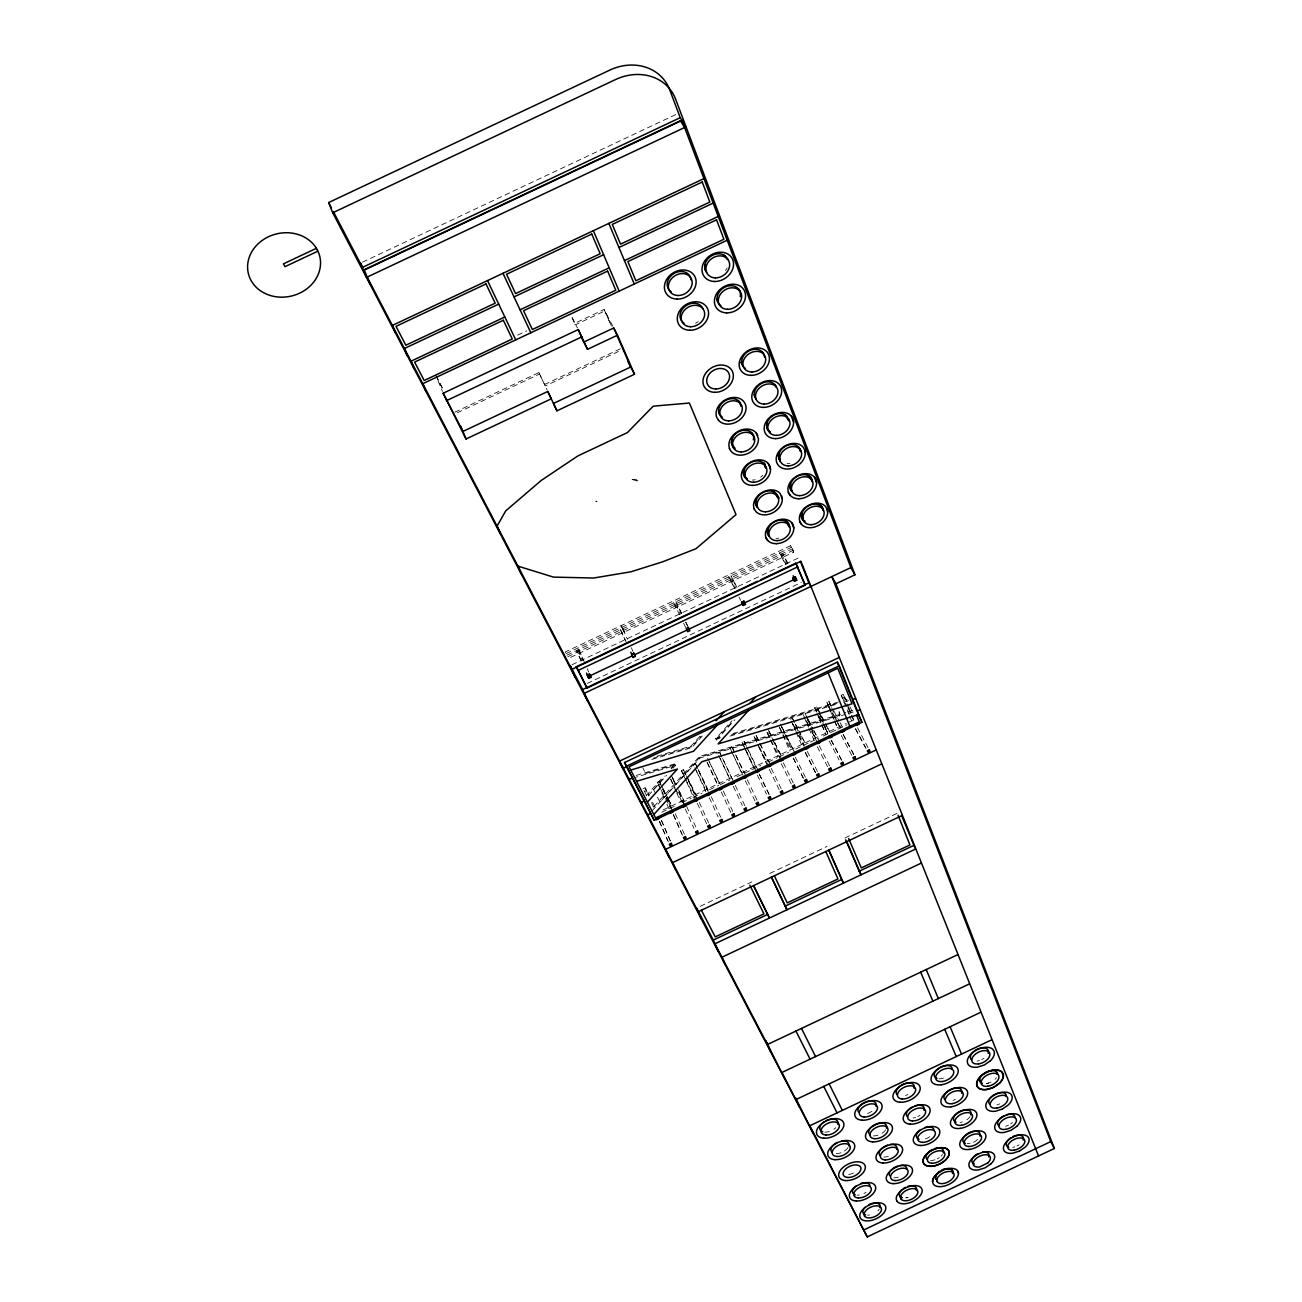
<?xml version="1.0" encoding="UTF-8"?>
<svg xmlns="http://www.w3.org/2000/svg" width="1302" height="1302" viewBox="0 0 1302 1302"><rect width="100%" height="100%" fill="white"/><g stroke="black" fill="none" stroke-linecap="round" stroke-linejoin="round"><path stroke-width="0.75" stroke-dasharray="5 3.75" d="M646.117 795.75L663.223 776.855M671.116 768.131L675.071 763.769L671.49 768.831M656.859 756.267L691.134 746.03L700.59 735.581M653.588 789.728L664.98 776.025M653.327 758.171L691.476 746.778L700.899 736.362M648.363 795.506L666.624 775.341M673.134 768.147L675.738 765.267L634.92 777.506M702.299 735.955L691.818 747.527L651.749 759.505M653.978 806.524L699.5 756.446L845.844 712.585M719.876 738.283L715.644 738.706L731.952 720.755M839.09 711.787L839.416 715.351L699.841 757.194L659.968 802.162L653.262 788.979M715.986 739.438L732.261 721.552M652.156 810.755L700.199 757.943L844.624 714.619M716.344 740.187L734.914 719.762M1010.645 1123.951L1012.451 1122.47M981.806 1059.633L983.986 1058.331M1017.041 1145.988L1019.108 1144.767M362.526 262.141L675.901 114.511M517.626 335.167L526.789 330.854M612.851 326.249L604.128 309.485L574.524 323.433L575.24 324.882L604.86 310.918L611.338 325.76M454.821 412.181L538.898 372.551L545.245 385.978L621.851 349.88M457.279 412.815L539.598 374.016M544.562 384.513L621.103 348.431M565.703 652.79L565.393 651.911L790.623 545.684L791.876 547.849L793.683 552.162L568.469 658.389M566.11 653.588L791.502 547.279M566.94 655.15L792.153 548.923M567.753 656.729L792.804 550.567M572.017 664.752L798.923 557.728L800.242 560.137M587.267 683.452L801.365 582.45M643.09 788.752L645.108 787.808L649.145 795.88M663.955 797.215L657.217 782.095L659.235 781.135L661.074 784.764M685.942 780.5L681.451 770.654L683.469 769.71L686.154 775.178M708.044 789.728L695.577 763.997L693.559 764.941L696.065 770.442M717.776 753.516L719.794 752.556L732.814 780.11M745.802 775.927L731.903 746.843L729.885 747.804L732.489 753.256M744.972 748.504L753.972 768.066L741.994 742.091L744.012 741.131L747.869 749.155M756.625 741.928L754.102 736.379L756.12 735.418L770.963 765.771M790.428 719.225L792.446 718.281L800.697 734.442M816.224 711.559L814.645 707.8L816.663 706.856L820.406 714.001M829.081 707.735L826.754 702.087L828.772 701.143L833.492 710.046M849.132 714.489L841.19 695.284L843.208 694.34L849.083 705.635M644.441 791.616L646.459 790.656M658.568 784.943L660.586 783.999M676.129 791.47L670.676 779.231L672.695 778.27L676.21 785.285M682.785 773.518L684.819 772.558M743.344 744.939L745.362 743.995M757.471 738.283L755.453 739.227L766.748 764.193L757.455 743.767M767.562 733.514L769.58 732.57L773.844 741.131M815.996 710.664L818.014 709.704L820.683 714.798M834.077 719.436L828.105 704.952L830.123 703.991M842.524 698.149L844.542 697.188L846.007 700.818M663.109 809.893L846.316 723.44M848.155 722.577L853.656 719.973M661.79 812.236L674.631 806.166M681.971 802.716L691.15 798.386M692.99 797.508L702.152 793.178M709.492 789.728L718.671 785.399M720.511 784.536L729.673 780.207M737.013 776.741L749.854 770.67M751.693 769.808L760.873 765.478M768.213 762.012L777.375 757.683M779.214 756.82L788.394 752.491M795.734 749.024L808.575 742.97M810.397 742.107L815.915 739.503M823.255 736.037L836.096 729.983M837.918 729.12L847.097 724.791M700.15 906.322L751.872 881.893M769.71 873.479L827.079 846.398M844.917 837.983L898.413 812.725M1008.529 1125.188L1005.551 1126.263M999.838 1103.868L996.827 1104.959M636.222 775.422L675.071 763.769M847.765 711.999L857.4 709.118M675.396 764.518L645.743 773.421L646.069 774.169L642.781 767.741M848.383 713.496L854.649 711.624M715.644 738.706L721.438 736.965M733.026 733.498L841.238 701.16M843.175 700.574L847.049 699.418M731.512 734.8L838.293 702.885M729.934 736.118L838.667 703.601M843.761 702.087L848.497 700.671M1012.598 1147.42L1014.811 1146.899M986.363 1083.573L988.674 1083.036M977.135 1061.097L979.478 1060.56M596.576 501.384L595.746 501.221L597.032 501.351M632.186 479.494L636.385 479.592L638.24 481.382L632.186 479.494L637.996 480.943M788.068 563.538L782.567 553.464L787.564 563.473M781.298 554.05L786.766 564.075M785.92 564.629L779.556 552.911L785.432 564.563M849.897 706.774L852.712 712.373M841.19 695.284L847.049 706.579M847.862 707.718L853.852 720.738M857.53 727.737L868.027 747.657M855.528 728.681L865.537 747.381M855.495 728.941L866.009 748.601M839.416 715.351L839.79 716.067L839.318 710.729M833.703 710.762L839.09 720.917M840.099 722.512L844.477 731.073M826.754 702.087L831.473 711.006M832.417 712.78L837.121 721.699L832.58 713.415M838.065 723.473L839.953 727.037M828.105 704.952L831.685 711.722M837.951 723.57L841.531 730.357M843.24 734.474L854.063 754.932M843.208 734.735L853.64 754.444M841.255 735.418L852.045 755.876M821.35 715.791L826.949 726.5M827.893 728.29L831.62 735.435M821.562 716.491L829.553 731.773M814.645 707.8L818.388 714.944M819.316 716.735L823.987 725.67M824.915 727.46L828.642 734.605M818.649 715.758L823.971 725.946M824.866 727.639L830.171 737.827M831.262 740.138L841.955 760.628M831.229 740.382L841.548 760.14M829.26 741.082L839.058 759.88M807.338 717.939L804.555 712.568L802.537 713.512L805.32 718.899M808.265 719.729L812.887 728.681M813.815 730.471L818.437 739.422M807.663 718.818L812.936 729.039M813.815 730.731L818.209 739.243M644.018 790.558L646.817 795.978M806.231 720.69L810.853 729.641M811.781 731.431L815.475 738.592M819.267 745.802L829.862 766.341M806.524 721.487L810.902 729.983M811.781 731.691L817.054 741.912M737.062 587.593L730.992 575.809L736.704 587.446M730.617 577.958L735.842 588.097M817.265 746.746L827.844 767.301M436.072 375.757L443.217 389.623M435.796 375.513L442.94 389.396M652.562 802.26L656.289 809.486M734.914 588.683L728.827 576.835L734.588 588.537M738.934 597L740.675 600.385M801.609 736.232L805.271 743.409L795.538 724.547M807.273 751.449L817.754 772.053M793.178 724.612L797.752 733.596M798.663 735.386L804.148 746.176M792.641 723.798L797.866 734.035M798.728 735.744L803.936 745.981M805.271 752.393L815.752 772.997M657.217 782.095L664.785 797.166M665.517 798.386L670.107 807.631M805.287 752.621L815.377 772.493M662.002 786.571L667.519 797.442M668.431 799.265L672.125 806.508M663.255 789.224L667.682 797.963M668.561 799.705L672.109 806.687M782.16 727.59L794.838 752.784M781.688 726.841L786.864 737.111M787.71 738.82L794.611 752.491M795.278 757.113L805.661 777.766M779.231 726.744L790.998 750.147M572.229 317.574L577.388 327.86M793.276 758.057L803.643 778.71M793.309 758.285L803.301 778.205M671.344 775.422L675.901 784.504M679.53 791.779L684.087 800.86L677.089 787.026M670.676 779.231L675.071 787.97M675.705 789.093L682.102 801.967M769.14 731.512L773.616 740.529M774.511 742.335L782.583 758.578M774.69 742.84L783.218 759.994M783.283 762.777L793.569 783.478M767.106 732.456L781.167 760.954M623.414 630.347L624.26 632.04L621.217 625.595L623.105 629.696M781.281 763.721L791.225 783.902M623.739 631.031L624.276 632.056L621.965 627.238L627.45 639.298M681.451 770.654L684.527 777.017M685.389 778.775L694.942 798.077M687.065 777.001L696.049 795.213M686.545 776.073L696.065 795.376M771.289 768.44L781.46 789.191M754.102 736.379L758.822 746.111M759.424 747.234L768.082 765.023M769.287 769.384L779.442 790.135M694.91 767.806L706.058 790.672M748.406 750.196L758.708 771.549M675.933 601.784L681.711 613.698M685.877 622.291L687.537 625.741M759.294 774.088L769.368 794.887M681.532 613.486L676.715 603.379M685.682 622.079L689.018 628.947M759.359 774.299L769.059 794.35M675.608 603.9L680.572 614.17M741.994 742.091L755.844 770.8M757.292 775.032L766.504 794.106M673.785 602.793L679.546 614.723M683.517 623.105L686.187 628.492M707.686 758.285L720.022 784.081M707.019 762.093L718.037 785.008M623.479 630.477L622.698 628.866M747.299 779.752L757.259 800.6M733.351 755.079L743.588 776.578M745.297 780.695L755.241 801.56M718.639 755.355L730.015 779.361M719.794 752.556L734.198 783.12M735.304 785.415L745.167 806.312M538.898 372.551L546.97 389.705M719.941 758.106L729.787 779.035M733.303 786.359L742.319 805.531M731.903 746.843L743.979 772.77M731.61 751.482L741.994 773.713M723.31 791.079L733.059 812.025M709.378 761.93L719.583 783.853M721.308 792.023L731.04 812.985M707.36 762.891L717.532 784.813M674.566 604.405L676.047 607.611M711.315 796.743L720.966 817.737M698.523 770.328L708.093 791.209M695.577 763.997L708.174 791.453M744.012 741.131L745.704 744.825M746.551 746.681L756.771 768.896M709.313 797.687L718.134 816.94M696.505 771.289L706.856 793.911M792.365 548.842L793.683 552.162L790.623 545.684M631.372 647.696L632.967 651.472M699.32 802.39L708.858 823.45M626.067 641.837L619.801 628.264L625.302 640.389M756.12 735.418L767.936 761.458M688.758 781.281L696.651 798.728M683.469 769.71L687.619 778.889M688.449 780.728L696.749 799.07M697.319 803.334L706.644 823.824M686.74 782.242L695.398 801.43M572.05 317.769L575.24 324.882M686.642 806.377L696.749 829.162M767.041 732.521L769.954 738.885M770.361 739.943L777.929 756.755M672.695 778.27L675.819 785.269M678.944 792.267L685.194 806.247M672.174 777.261L675.461 784.618M678.749 791.99L684.494 804.864M685.324 808.998L693.95 828.349M676.715 792.934L680.816 802.146M768.229 729.706L771.972 737.925M772.77 739.715L780.712 757.601M675.331 813.717L684.657 834.875M779.67 727.802L782.404 734.247M782.811 734.963L789.907 751.108M662.897 789.256L672.158 810.283M659.235 781.135L668.17 801.43M668.984 803.269L672.223 810.641M673.492 814.824L682.476 835.217M673.329 814.661L681.857 834.061M666.949 804.229L670.888 813.001M780.337 723.993L784.829 734.019M785.236 735.158L791.893 750.164M604.128 309.485L611.403 326.167M661.514 820.472L670.384 840.929M661.335 820.325L670.53 841.531M645.108 787.808L648.738 795.929M651.521 802.602L653.913 808.151M659.512 821.416L668.365 841.873M792.446 718.281L803.871 744.516M791.242 721.096L795.668 731.073M796.075 732.294L801.869 745.444M659.333 821.269L667.747 840.718M584.191 661.579L578.055 647.94L583.329 660.179M587.202 668.577L588.699 672.076M577.795 650.04L582.303 660.521M581.245 660.781L576.607 650.609L581.131 661.139M804.131 717.256L808.493 727.183M808.916 728.485L813.848 739.796M807.435 719.029L810.495 726.239M811.26 728.046L815.849 738.852M806.15 716.312L810.121 725.67M810.918 727.541L815.67 738.755M819.528 713.317L823.303 722.366M824.052 724.172L827.828 733.205M816.663 706.856L818.242 710.599M819.023 712.487L822.945 721.861M823.727 723.733L827.633 733.107M818.258 716.084L821.285 723.31M822.05 725.116L825.826 734.149M817.005 713.431L820.927 722.805M821.725 724.677L825.647 734.051M438.009 380.819L442.452 391.446M834.826 721.243L837.804 728.502M829.862 709.606L833.736 719.013M834.501 720.885L837.609 728.404M828.772 701.143L831.099 706.774M831.604 707.621L836.079 718.492M836.502 719.941L839.806 727.558M849.571 716.035L852.078 721.764M848.937 708.093L851.134 713.545M851.866 715.368L854.063 720.82M843.208 694.34L846.251 701.876M847 703.764L850.808 713.203M943.445 1078.154A9.732 5.664 -26.3 0 1 938.888 1078.788M865.993 1192.29A9.391 5.273 -24.5 0 1 863.91 1193.511M859.353 1194.976A9.391 5.273 -24.5 0 1 857.188 1195.122M920.042 1115.261A9.619 5.534 -25.6 0 1 917.894 1116.53M915.583 1117.458A9.619 5.534 -25.6 0 1 913.255 1117.995M955.342 1099.393A9.619 5.534 -26.2 0 1 953.048 1100.32M977.704 1139.429A9.391 5.273 -26.2 0 1 967.191 1143.693M778.824 538.1A11.295 8.414 -29.5 0 1 776.057 538.475M727.118 267.87A12.515 10.253 -33.9 0 1 725.36 270.49M898.364 1177.089A9.391 5.273 -25 0 1 893.937 1177.757M885.637 1129.843A9.619 5.534 -25 0 1 880.331 1134.27M878.02 1135.198A9.619 5.534 -25 0 1 873.463 1135.865M762.826 475.181A11.572 8.837 -30 0 1 760.645 477.183M755.258 479.722A11.572 8.837 -30 0 1 752.41 480.08M942.453 1154.581A9.391 5.273 -25.6 0 1 941.102 1156.176M939.328 1157.641A9.391 5.273 -25.6 0 1 937.228 1158.861M934.982 1159.789A9.391 5.273 -25.6 0 1 930.572 1160.44M996.388 1077.633A9.635 5.534 -26.8 0 1 994.972 1079.309M990.985 1082.108A9.635 5.534 -26.8 0 1 984.198 1083.655M848.009 1147.615A9.635 5.534 -24.4 0 1 835.835 1153.637M789.875 463.382A11.604 8.837 -31.1 0 1 787.043 463.74M929.774 1136.711A9.505 5.403 -25.6 0 1 925.38 1138.876M698.246 321.578A12.336 10.025 -31.8 0 1 695.496 323.238M871.998 1111.224A9.749 5.68 -25 0 1 865.114 1114.007M879.224 1209.314A9.293 5.143 -24.5 0 1 877.922 1210.876M869.622 1214.978A9.293 5.143 -24.5 0 1 867.49 1215.108M888.322 1156.388A9.505 5.403 -25 0 1 883.83 1157.055M835.721 1127.695A9.749 5.68 -24.4 0 1 833.898 1129.225M829.39 1131.454A9.749 5.68 -24.4 0 1 824.752 1132.122M970.006 1116.644A9.505 5.403 -26.2 0 1 966.816 1119.769M962.422 1121.933A9.505 5.403 -26.2 0 1 960.127 1122.47M907.836 1094.575A9.749 5.68 -25.6 0 1 905.508 1095.503M853.445 1173.021A9.505 5.403 -24.4 0 1 846.642 1174.632M905.883 1197.84A9.277 5.143 -25.1 0 0 908.145 1197.303A9.277 5.143 -25.1 0 1 905.915 1197.824"/><path stroke-width="1.5" d="M704.919 264.599L705.277 270.116M731.366 442.647L731.903 444.991A11.734 9.065 -30.2 0 0 735.028 448.539L731.366 442.647L732.57 437.553A11.734 9.065 -30.2 0 1 741.928 430.523A11.734 9.065 -30.2 0 1 751.824 432.98L753.061 435.014L749.952 431.45M743.8 473.131L743.54 470.64A12.092 9.244 -30 0 0 745.102 477.671L747.381 478.876A11.572 8.837 -30 0 1 745.525 477.395L744.028 470.657M780.272 461.201L778.336 454.235L779.052 459.053A11.588 8.837 -31.1 0 1 784.943 446.521A11.588 8.837 -31.1 0 1 798.761 447.221L800.876 451.371L798.761 447.221M778.563 456.742L778.824 454.252M791.942 491.114L790.721 488.966A11.441 8.609 -30.8 0 0 791.893 490.887L791.47 491.18A11.962 9 -30.8 0 1 790.054 484.263L790.721 488.966M790.526 484.279L790.265 486.704A11.441 8.609 -30.8 0 1 797.914 475.979A11.441 8.609 -30.8 0 1 810.202 477.297L812.269 481.366A11.962 9 -30.8 0 0 808.754 475.442L811.358 479.234A11.441 8.609 -30.8 0 1 811.797 481.496M803.253 520.003L805.01 521.418L802.829 520.279A11.816 8.789 -30.5 0 1 801.462 513.525L803.318 520.279M801.934 513.525L802.097 518.115A11.311 8.414 -30.5 0 1 807.94 506.104A11.311 8.414 -30.5 0 1 821.367 506.624L823.385 510.579A11.816 8.789 -30.5 0 0 819.934 504.802L821.35 506.624M731.594 440.092L732.57 437.553M644.116 800.193L641.512 803.074L640.861 801.56M716.084 720.738L724.27 711.689M647.387 802.178L677.431 769.026L636.564 781.298M717.174 725.214L693.543 751.27L630.738 770.068M650.528 812.546L647.94 815.394L647.289 813.88M749.74 703.471L755.795 696.814M653.783 814.531L701.924 761.686L858.799 714.586M748.666 710.339L718.102 743.914L852.029 703.829L837.788 668.3L629.029 766.797L655.59 817.998L859.271 721.878L856.618 715.254M720.95 305.726A12.369 10.009 -33.3 0 1 721.129 289.776A12.369 10.009 -33.3 0 1 738.576 288.979L739.878 291.257A12.369 10.009 -33.3 0 1 740.187 296.661M745.395 368.466A12.06 9.521 -32.3 0 1 745.704 353.233A12.06 9.521 -32.3 0 1 762.663 352.305L763.916 354.453A12.06 9.521 -32.3 0 1 764.437 356.96M751.824 432.996L753.516 434.77L753.565 437.374A11.734 9.065 -30.2 0 1 753.321 439.913M1002.41 1109.044L1008.318 1104.926A14.241 8.056 -26.8 0 0 1003.988 1092.134A14.241 8.056 -26.8 0 0 985.76 1105.984L986.232 1108.083A14.241 8.056 -26.8 0 0 995.607 1111.208L1002.394 1109.044M1019.531 1151.033L1025.309 1147.046A13.899 7.682 -26.7 0 0 1021.207 1134.839A13.899 7.682 -26.7 0 0 1003.354 1148.266L1003.793 1150.268A13.899 7.682 -26.7 0 0 1012.891 1153.165L1019.515 1151.033M788.247 418.43L788.231 418.43A11.734 9.049 -31.5 0 1 788.703 420.79L785.204 414.833M921.116 863.193L721.926 957.23L725.165 964.701M957.572 954.74L767.448 1044.513L714.912 943.804L915.501 849.099L901.684 815.622M969.225 984.003L781.997 1072.425L799.33 1106.781M796.124 1099.474L980.536 1012.386M991.489 1039.924L809.811 1125.742L867.246 1236.9L1054.36 1148.478L835.917 583.784L831.848 576.558L1050.747 1141.61L1054.36 1148.478M864.089 1229.804L1050.747 1141.61M867.246 1236.9L332.71 212.779L328.641 202.542L609.824 70.096A48.825 42.429 -36.8 0 1 669.7 89.773L680.246 117.685L686.203 127.205M332.71 212.779L615.52 79.568A49.085 42.51 -36.6 0 1 675.64 99.229L854.958 574.8L835.917 583.784M316.353 248.34L283.445 263.85L285.008 266.666L317.867 251.188M680.246 117.685L362.461 267.398L333.328 211.542M363.649 270.36L681.939 120.402L850.841 567.607L854.958 574.8M703.926 178.586L392.374 325.419L395.401 332.889M498.715 304.115L404.401 348.497L407.461 355.999M514.046 296.889L603.623 254.704M618.938 247.494L713.17 203.079M504.834 316.988L411.025 361.191L414.085 368.71M520.084 309.811L609.206 267.805M624.455 260.628L718.216 216.441M727.2 240.235L422.776 383.699L425.852 391.218M443.185 393.22L578.251 329.569L587.511 349.327L617.506 335.184L634.513 374.26L556.947 410.83L547.784 391.446L462.894 431.45L443.185 393.22L466.051 439.002L551.267 398.835L547.784 391.446M446.326 400.739L581.896 336.844M617.506 335.184L613.747 327.958L583.849 342.035L578.251 329.569M761.068 579.602L795.815 563.196L805.173 585.2L587.056 688.091L576.314 666.738L757.406 581.327M577.925 670.53L797.8 566.826M589.057 676.259L632.349 655.834M634.546 654.808L794.952 579.13L793.13 575.793M590.962 677.317L589.334 674.176L587.153 675.201L588.781 678.342L590.962 677.317L589.448 673.818M635.311 656.387L633.765 653.213L631.568 654.239L633.13 657.429L635.311 656.387L633.732 652.92M743.279 605.463L745.46 604.437L744.06 601.182L741.88 602.208L743.279 605.463L741.538 602.077M794.529 581.294L796.71 580.269L795.392 576.981L793.195 578.007L794.529 581.294L792.706 577.942M575.028 677.04L570.195 665.615L582.661 689.555L808.916 582.824L810.902 586.437M850.841 567.607L584.273 693.348L698.197 911.742L902.123 815.491M839.188 657.461L619.606 761.068L622.844 768.668M624.553 762.533L837.316 662.148L839.285 665.778L861.891 722.35L654.255 820.341L624.553 762.533L654.255 820.341M626.181 766.325L839.285 665.778M683.143 807.207L685.194 806.247L684.494 804.864M721.943 788.898L719.908 789.858L719.241 788.459M744.418 778.303L746.453 777.327M768.929 766.732L770.963 765.771L770.328 764.355M793.423 755.176L795.473 754.2L794.838 752.784M876.051 750.017L665.631 849.311L668.886 856.879M881.6 763.965L672.581 862.624L675.836 870.175M701.452 919.261L696.57 907.999L713.301 940.077L767.692 914.395L769.384 918.089L753.581 885.604L767.692 914.395M771.435 877.109L785.236 906.111L841.678 879.468L828.707 850.076M846.756 841.613L861.045 874.814L859.222 871.184L913.597 845.519M717.63 301.738L717.06 299.135M739.341 401.569L741.131 406.061L739.341 401.569A11.881 9.309 -30.6 0 0 725.019 400.739A11.881 9.309 -30.6 0 0 719.16 413.759L718.623 411.334M767.073 428.407L766.845 423.492L767.073 428.407L770.149 431.971A11.734 9.049 -31.5 0 1 767.073 428.407L766.585 426.047A11.734 9.049 -31.5 0 1 774.365 414.882A11.734 9.049 -31.5 0 1 787.026 416.38M632.674 778.189L629.094 779.263L628.443 777.75M860.101 709.981L856.83 710.957L852.273 699.548L855.56 698.556M626.848 766.943L623.235 768.034L622.584 766.52M789.061 526.692L789.517 526.545A11.799 8.789 -29.5 0 0 785.985 520.816L789.061 526.692L787.45 522.623M756.413 505.143L755.681 500.473A11.946 9.016 -29.7 0 0 757.194 507.341L756.169 500.473A11.441 8.626 -29.7 0 1 763.493 492.221A11.441 8.626 -29.7 0 1 774.055 492.026C783.983 506.641 776.497 490.366 771.76 491.131M765.69 467.874L764.404 463.284L765.69 467.874L765.202 465.595A11.572 8.837 -30 0 0 751.433 462.243A11.572 8.837 -30 0 0 744.305 475.442M722.35 417.389L719.16 413.759M724.465 255.371L727.818 259.505L724.465 255.371A12.515 10.253 -33.9 0 0 708.793 257.91A12.515 10.253 -33.9 0 0 706.644 272.427M979.95 1081.295L980.862 1082.434M996.356 1071.692L997.267 1072.848M767.594 540.33L765.771 537.384M768.213 534.113L768.977 536.245A11.799 8.789 -29.5 0 1 767.513 529.54L768.213 534.097A11.295 8.414 -29.5 0 1 775.243 521.451A11.295 8.414 -29.5 0 1 788.605 524.494M754.2 508.936L755.778 511.458A15.217 11.474 -29.7 0 0 772.2 513.086A15.217 11.474 -29.7 0 0 782.29 498.959L780.11 493.425A15.217 11.474 -29.7 0 0 761.849 492.644A15.217 11.474 -29.7 0 0 754.183 508.919L753.923 508.431M791.632 522.574L793.781 527.977M801.479 524.348L799.688 521.386M790.086 495.281L788.263 492.254M768.261 463.496L770.507 469.159M756.136 432.834L758.431 438.66A15.608 12.06 -30.2 0 1 746.306 454.121A15.608 12.06 -30.2 0 1 729.592 448.816L729.332 448.327M779.052 459.053L780.24 461.022M827.095 509.066L825.598 506.559A15.054 11.181 -30.5 0 0 801.723 511.442A15.054 11.181 -30.5 0 0 811.374 527.652A15.054 11.181 -30.5 0 0 827.095 509.082L827.665 511.995M814.482 477.199L816.598 482.782M804.636 449.711L803.074 447.074A15.429 11.751 -31.1 0 0 778.547 451.94A15.429 11.751 -31.1 0 0 788.621 468.997A15.429 11.751 -31.1 0 0 804.636 449.711L805.238 452.787M774.999 384.757L776.22 386.84L774.999 384.757A11.897 9.293 -31.9 0 0 759.489 384.741A11.897 9.293 -31.9 0 0 756.039 399.03M791.388 416.217L793.618 422.076M762.663 352.305L763.916 354.453M738.576 288.979L739.878 291.241M805.173 585.2L795.815 563.196M794.887 576.9L796.71 580.269M861.891 722.35L857.465 712.519M328.641 202.542L331.457 207.946M795.441 1097.586L813.018 1133.017M628.069 361.858L634.513 374.26M576.314 666.738L587.056 688.091M701.404 910.277L715.221 936.887L763.916 913.906L749.887 885.197M1038.54 1155.964L800.909 561.341L571.79 669.407L367.164 277.082L684.624 127.515L680.409 120.744L364.202 269.726L370.142 284.503M657.917 817.396L658.633 818.779L656.599 819.739L655.882 818.372M743.719 601.036L745.46 604.437M672.223 810.641L672.939 812.025L670.888 813.001L670.188 811.618M795.945 1031.07L810.072 1059.161M823.759 1086.421L837.04 1112.884M582.124 338.601L587.511 349.327M801.495 1028.45L815.54 1056.589M829.146 1083.882L842.345 1110.378M841.678 879.468L843.484 883.114L828.902 850.043M696.749 799.07L697.449 800.47L695.398 801.43L694.715 800.046M706.97 794.253L707.653 795.652L709.704 794.676L709.02 793.292M487.501 280.581L515.738 339.887M771.435 877.174L786.961 909.789L785.236 906.111M731.496 782.681L732.163 784.081L734.198 783.12L733.547 781.721M774.397 875.823L787.238 902.888L837.967 878.948L825.826 851.557M556.947 410.83L553.464 403.425L630.738 367.001L613.747 327.958M502.979 273.29L530.842 332.759M756.023 771.11L756.674 772.509L758.708 771.549L758.057 770.149M630.786 652.221L633.13 657.429M780.549 759.538L781.167 760.954L783.218 759.994L782.583 758.578M785.22 1079.765L765.853 1040.851L770.686 1051.902M713.301 940.077L718.167 951.29M805.059 747.966L805.678 749.382L807.712 748.422L807.11 747.006M848.676 838.553L861.289 867.929L909.952 844.965L898.054 815.247M845.714 839.823L859.222 871.184M586.518 673.085L588.781 678.342M593.354 230.682L619.166 291.143M819.365 741.212L819.967 742.645L817.933 743.605L817.33 742.173M582.661 689.555L587.511 700.964M920.677 972.171L932.883 1001.173M944.731 1029.296L956.238 1056.589M608.831 223.407L634.286 284.015M460.664 426.128L466.051 439.002M829.586 736.395L830.171 737.827L832.222 736.867L831.62 735.435M926.227 969.551L938.351 998.585M950.118 1026.741L961.527 1054.083M521.109 573.743L517.919 566.126L553.496 577.111L593.647 578.023L630.852 571.806L662.62 561.829L695.968 548.712L736.021 514.615L689.409 403.05L653.262 406.159L627.385 432.589L577.762 455.977L541.193 480.471L505.648 510.937L497.071 526.154L500.245 533.755M843.891 729.641L844.477 731.073L842.427 732.049L841.841 730.601M828.137 672.857L849.848 726.321M856.439 723.717L857.025 725.165L859.06 724.189L858.49 722.756M360.687 263.004L366.627 277.765M837.316 662.148L851.524 697.677M800.356 561.308L808.916 582.824M899.584 1195.985A9.277 5.143 -25.1 0 0 901.961 1197.677A9.277 5.143 -25.1 0 1 899.584 1195.985L899.21 1194.683A9.277 5.143 -25.1 0 1 901.57 1190.028M932.574 1181.711L933.078 1183.681A13.883 7.682 -25.6 0 0 954.057 1181.044A13.883 7.682 -25.6 0 0 950.72 1168.35A13.883 7.682 -25.6 0 0 932.558 1181.711A13.883 7.682 -25.6 0 1 941.932 1170.693M935.536 1177.513A9.277 5.143 -25.6 0 1 939.718 1171.377A9.277 5.143 -25.6 0 0 935.52 1177.529L935.861 1178.847A9.277 5.143 -25.6 0 0 936.773 1179.889A9.277 5.143 -25.6 0 1 935.878 1178.831M957.979 1171.393L958.467 1173.362M729.592 448.799L728.876 445.675A15.608 12.06 -30.2 0 1 741.017 430.099A15.608 12.06 -30.2 0 1 757.764 435.519M979.674 1079.944L979.999 1081.392M997.218 1072.767L997.527 1074.199M754.281 394.522L754.802 396.947M781.656 495.964L782.29 498.959M777.05 495.427L777.522 497.657M799.933 449.206L800.404 451.501M671.279 291.843A12.499 10.27 -32.3 0 1 673.785 273.632A12.499 10.27 -32.3 0 1 690.955 279.832M907.64 1186.447A9.277 5.143 -25.1 0 1 916.348 1190.581M903.328 1188.58A9.277 5.143 -25.1 0 1 905.395 1187.359M952.576 1173.46A9.277 5.143 -25.6 0 0 952.836 1171.963L952.494 1170.628A9.277 5.143 -25.6 0 0 941.785 1170.172A9.277 5.143 -25.6 0 1 950.216 1168.887A9.277 5.143 -25.6 0 1 952.592 1173.46M936.968 1078.43A9.749 5.664 -26.3 0 1 939.621 1067.673A9.749 5.664 -26.3 0 1 952.348 1069.3M868.922 1204.594A9.293 5.143 -24.5 0 1 877.434 1203.276A9.293 5.143 -24.5 0 1 880.022 1207.751M865.635 1214.847A9.293 5.143 -24.5 0 1 863.21 1213.171L862.819 1211.885A9.293 5.143 -24.5 0 1 865.098 1207.247M982.343 1083.313A9.635 5.534 -26.8 0 1 985.158 1072.702A9.635 5.534 -26.8 0 1 997.576 1074.296M1012.631 1136.695A9.293 5.143 -26.7 0 1 1020.947 1135.458A9.293 5.143 -26.7 0 1 1023.144 1140.129M1008.741 1147.225A9.293 5.143 -26.7 0 1 1006.511 1145.467L1006.218 1144.132A9.293 5.143 -26.7 0 1 1010.547 1137.915M934.624 1148.608A9.391 5.273 -25.6 0 1 943.315 1152.937M927.317 1159.431A9.391 5.273 -25.6 0 1 932.346 1149.52M841.857 1140.926A9.635 5.534 -24.4 0 1 848.806 1145.955M832.352 1152.596A9.635 5.534 -24.4 0 1 837.153 1142.424M858.376 1111.875A9.749 5.68 -25 0 1 866.709 1101.606A9.749 5.68 -25 0 1 876.034 1106.309M870.045 1134.791A9.635 5.534 -25 0 1 876.148 1124.033A9.635 5.534 -25 0 1 886.483 1128.15M965.368 1143.368A9.391 5.273 -26.2 0 1 964.245 1136.483A9.391 5.273 -26.2 0 1 975.084 1131.129A9.391 5.273 -26.2 0 1 979.934 1136.174M945.203 1099.848A9.619 5.534 -26.2 0 1 951.583 1088.977A9.619 5.534 -26.2 0 1 961.592 1093.241M988.169 1053.334A9.749 5.664 -26.9 0 0 988.137 1050.193L987.225 1049.005A9.749 5.664 -26.9 0 0 976.972 1049.363A9.749 5.664 -26.9 0 0 970.332 1057.354L970.657 1058.835A9.749 5.664 -26.9 0 0 971.585 1060.007M855.3 1194.829A9.391 5.273 -24.5 0 1 856.488 1185.601M860.866 1183.453A9.391 5.273 -24.5 0 1 870.062 1186.122M1006.381 1096.186A9.521 5.403 -26.8 0 0 997.527 1093.175A9.521 5.403 -26.8 0 0 988.706 1101.801L989.032 1103.201A9.521 5.403 -26.8 0 0 989.911 1104.324M915.078 1105.772A9.619 5.534 -25.6 0 1 924.078 1110.394M907.673 1117.018A9.619 5.534 -25.6 0 1 912.751 1106.716M919.049 1139.217A9.505 5.403 -25.6 0 1 920.514 1129.648M924.941 1127.467A9.505 5.403 -25.6 0 1 934.039 1130.364M826.038 1120.664A9.749 5.68 -24.4 0 1 835.038 1119.378A9.749 5.68 -24.4 0 1 837.87 1124.326M822.783 1131.796A9.749 5.68 -24.4 0 1 823.873 1121.95M956.124 1122.259A9.505 5.403 -26.2 0 1 954.968 1115.196A9.505 5.403 -26.2 0 1 965.938 1109.776A9.505 5.403 -26.2 0 1 970.869 1114.968M684.006 323.124A12.336 10.025 -31.8 0 1 685.226 306.23A12.336 10.025 -31.8 0 1 702.885 308.688M889.624 1175.739A9.391 5.273 -25 0 1 897.762 1166.022M900.04 1165.485A9.391 5.273 -25 0 1 906.843 1168.757M897.469 1095.015A9.749 5.68 -25.6 0 1 903.751 1083.98A9.749 5.68 -25.6 0 1 914.085 1088.326M1006.3 1114.74A9.391 5.273 -26.7 0 1 1015.023 1117.653M998.748 1125.677A9.391 5.273 -26.7 0 1 997.869 1124.586L997.576 1123.219A9.391 5.273 -26.7 0 1 1004.037 1115.668M982.603 1152.091A9.277 5.143 -26.1 0 1 988.771 1156.892M974.368 1163.988A9.277 5.143 -26.1 0 1 972.106 1162.247L971.78 1160.928A9.277 5.143 -26.1 0 1 978.111 1153.539M889.998 1144.523A9.505 5.403 -25 0 1 896.687 1149.471M880.461 1156.03A9.505 5.403 -25 0 1 880.119 1150.366A9.505 5.403 -25 0 1 887.687 1145.06M990.48 1060.707L984.442 1064.955L977.444 1067.152A14.599 8.463 -26.9 0 1 967.777 1063.783L967.272 1061.586A14.599 8.463 -26.9 0 1 977.216 1049.624A14.599 8.463 -26.9 0 1 992.563 1049.07L993.931 1050.844A14.599 8.463 -26.9 0 1 990.48 1060.707M999.545 1083.183L993.572 1087.349L986.672 1089.546A14.403 8.268 -26.8 0 1 977.151 1086.291L976.663 1084.143A14.403 8.268 -26.8 0 1 986.525 1072.409A14.403 8.268 -26.8 0 1 1001.645 1071.806L1003.403 1075.598A14.403 8.268 -26.8 0 1 993.54 1087.268A14.403 8.268 -26.8 0 1 978.486 1087.919L977.118 1086.21A14.403 8.268 -26.8 0 1 986.493 1072.311A14.403 8.268 -26.8 0 1 1002.947 1073.434A14.403 8.268 -26.8 0 1 999.545 1083.183M1016.911 1126.246L1011.084 1130.282L1004.347 1132.447A14.062 7.861 -26.7 0 1 995.119 1129.436L994.663 1127.386A14.062 7.861 -26.7 0 1 1012.696 1113.747A14.062 7.861 -26.7 0 1 1016.911 1126.246M987.941 1162.849L979.625 1166.95A9.293 5.143 -26.1 0 1 973.473 1165.03L973.147 1163.711A9.293 5.143 -26.1 0 1 985.044 1154.76A9.293 5.143 -26.1 0 1 987.941 1162.849M990.968 1163.793L985.223 1167.764L978.567 1169.912A13.883 7.682 -26.1 0 1 969.355 1167.064L968.867 1165.078A13.883 7.682 -26.1 0 1 986.623 1151.7A13.883 7.682 -26.1 0 1 990.968 1163.793M486.004 283.934L396.003 326.346L405.833 345.225L495.183 303.171L486.004 283.934M591.759 234.083L506.527 274.25L515.559 293.585L600.173 253.727L591.759 234.083M702.234 182.02L612.282 224.416L620.549 244.141L709.818 202.07L702.234 182.02M503.337 320.259L414.606 362.086L424.192 380.51L512.272 338.992L503.337 320.259M607.627 271.125L523.567 310.722L532.355 329.52L615.797 290.216L607.627 271.125M716.539 219.794L627.857 261.588L635.881 280.744L723.912 239.259L716.539 219.794M688.367 627.45L686.187 628.492L687.668 631.698L689.848 630.673L688.367 627.45M671.295 843.305L669.277 844.249L669.977 845.6L671.995 844.64L671.295 843.305M685.438 836.633L683.42 837.593L684.103 838.927L686.121 837.983L685.438 836.633M697.547 830.92L695.528 831.864L696.196 833.215L698.214 832.271L697.547 830.92M709.655 825.208L707.637 826.152L708.304 827.502L710.322 826.558L709.655 825.208M721.764 819.495L719.746 820.439L720.413 821.806L722.431 820.846L721.764 819.495M733.872 813.766L731.854 814.726L732.505 816.094L734.523 815.133L733.872 813.766M745.981 808.054L743.963 809.014L744.614 810.381L746.632 809.421L745.981 808.054M758.09 802.341L756.071 803.301L756.706 804.669L758.724 803.708L758.09 802.341M770.198 796.629L768.18 797.573L768.815 798.956L770.833 797.996L770.198 796.629M782.307 790.916L780.289 791.86L780.923 793.243L782.925 792.283L782.307 790.916M794.415 785.204L792.397 786.148L793.016 787.531L795.034 786.587L794.415 785.204M806.524 779.491L804.506 780.435L805.124 781.818L807.126 780.875L806.524 779.491M818.632 773.762L816.614 774.723L817.217 776.106L819.235 775.162L818.632 773.762M830.741 768.05L828.723 769.01L829.309 770.393L831.327 769.449L830.741 768.05M842.85 762.337L840.832 763.298L841.418 764.697L843.436 763.737L842.85 762.337M854.958 756.625L852.94 757.585L853.51 758.985L855.528 758.024L854.958 756.625M869.378 749.822L867.36 750.782L867.929 752.182L869.948 751.221L869.378 749.822M742.205 364.69L741.147 362.298L742.205 364.69M317.216 249.724L314.954 246.143A36.716 31.948 -13.4 0 0 253.418 249.203A36.716 31.948 -13.4 0 0 279.051 297.084A36.716 31.948 -13.4 0 0 318.925 253.548L317.216 249.724M718.509 420.318L716.816 417.584A15.819 12.369 -30.6 0 1 724.596 400.251A15.819 12.369 -30.6 0 1 743.686 401.358L745.346 404.108A15.819 12.369 -30.6 0 1 737.518 421.36A15.819 12.369 -30.6 0 1 718.509 420.318M860.362 1218.037L859.759 1216.117A13.899 7.682 -24.5 0 1 877.76 1202.82A13.899 7.682 -24.5 0 1 881.6 1215.287A13.899 7.682 -24.5 0 1 860.362 1218.037M864.479 1216.003L864.072 1214.717A9.293 5.143 -24.5 0 1 876.132 1205.831A9.293 5.143 -24.5 0 1 878.687 1214.18A9.293 5.143 -24.5 0 1 864.479 1216.003M896.736 1200.851L896.215 1198.882A13.883 7.682 -25.1 0 1 914.264 1185.569A13.883 7.682 -25.1 0 1 917.861 1198.149A13.883 7.682 -25.1 0 1 896.736 1200.851M900.854 1198.816L900.496 1197.514A9.293 5.143 -25.1 0 1 912.588 1188.596A9.293 5.143 -25.1 0 1 914.981 1197.026A9.293 5.143 -25.1 0 1 900.854 1198.816M937.196 1181.646L936.854 1180.328A9.293 5.143 -25.6 0 1 944.227 1172.467A9.293 5.143 -25.6 0 1 953.845 1173.428L954.187 1174.746A9.293 5.143 -25.6 0 1 946.798 1182.574A9.293 5.143 -25.6 0 1 937.196 1181.646M776.366 543.666A15.038 11.197 -29.4 0 0 793.178 525.08A15.038 11.197 -29.4 0 0 769.205 525.552A15.038 11.197 -29.4 0 0 776.366 543.666M677.935 295.505A12.515 10.27 -32.2 0 0 691.574 279.279A12.515 10.27 -32.2 0 0 671.327 278.872A12.515 10.27 -32.2 0 0 677.935 295.505M1005.437 1129.404A9.407 5.257 -26.7 0 0 1016.162 1119.036A9.407 5.257 -26.7 0 0 1001.563 1121.136A9.407 5.257 -26.7 0 0 1005.437 1129.404M741.277 451.94A11.734 9.065 -30.2 0 0 754.265 437.163A11.734 9.065 -30.2 0 0 735.451 437.277A11.734 9.065 -30.2 0 0 741.277 451.94M922.239 1142.359A9.521 5.403 -25.6 0 0 935.406 1133.179A9.521 5.403 -25.6 0 0 921.897 1132.463A9.521 5.403 -25.6 0 0 922.239 1142.359M883.016 1163.012A14.224 8.072 -25 0 0 902.628 1149.341A14.224 8.072 -25 0 0 882.284 1148.315A14.224 8.072 -25 0 0 883.016 1163.012M751.807 371.981A12.076 9.521 -32.3 0 0 765.169 356.569A12.076 9.521 -32.3 0 0 745.9 356.439A12.076 9.521 -32.3 0 0 751.807 371.981M895.174 1180.588A9.407 5.273 -25 0 0 908.161 1171.572A9.407 5.273 -25 0 0 894.718 1170.986A9.407 5.273 -25 0 0 895.174 1180.588M942.453 1081.523A9.749 5.664 -26.3 0 0 953.422 1070.651A9.749 5.664 -26.3 0 0 938.14 1072.718A9.749 5.664 -26.3 0 0 942.453 1081.523M902.205 1099.002A9.765 5.68 -25.6 0 0 915.68 1089.53A9.765 5.68 -25.6 0 0 901.781 1088.635A9.765 5.68 -25.6 0 0 902.205 1099.002M764.258 404.092A11.913 9.293 -31.9 0 0 777.473 388.972A11.913 9.293 -31.9 0 0 758.496 388.94A11.913 9.293 -31.9 0 0 764.258 404.092M799.753 495.655A11.458 8.609 -30.8 0 0 812.594 481.366A11.458 8.609 -30.8 0 0 794.415 481.61A11.458 8.609 -30.8 0 0 799.753 495.655M987.713 1086.275A9.635 5.534 -26.8 0 0 998.667 1075.55A9.635 5.534 -26.8 0 0 983.677 1077.6A9.635 5.534 -26.8 0 0 987.713 1086.275M1013.965 1150.187A9.293 5.143 -26.7 0 0 1024.593 1139.999A9.293 5.143 -26.7 0 0 1010.189 1142.131A9.293 5.143 -26.7 0 0 1013.965 1150.187M931.874 1163.256A9.407 5.273 -25.6 0 0 944.91 1154.223A9.407 5.273 -25.6 0 0 931.597 1153.572A9.407 5.273 -25.6 0 0 931.874 1163.256M727.509 309.323A12.385 10.009 -33.3 0 0 741.131 293.341A12.385 10.009 -33.3 0 0 721.308 292.999A12.385 10.009 -33.3 0 0 727.509 309.323M788.215 465.888A11.604 8.837 -31.1 0 0 801.186 451.338A11.604 8.837 -31.1 0 0 782.746 451.501A11.604 8.837 -31.1 0 0 788.215 465.888M952.087 1103.673A9.635 5.534 -26.2 0 0 962.943 1092.996A9.635 5.534 -26.2 0 0 947.856 1095.08A9.635 5.534 -26.2 0 0 952.087 1103.673M874.732 1138.713A9.635 5.534 -25 0 0 888.013 1129.42A9.635 5.534 -25 0 0 874.179 1128.671A9.635 5.534 -25 0 0 874.732 1138.713M929.758 1166.315A14.045 7.877 -25.6 0 0 949.239 1152.823A14.062 7.877 -25.6 0 0 929.384 1151.831A14.045 7.877 -25.6 0 0 929.758 1166.315A14.062 7.877 -25.6 0 0 949.272 1152.807A14.045 7.877 -25.6 0 0 929.368 1151.847A14.062 7.877 -25.6 0 0 929.791 1166.315M765.511 511.816A11.441 8.626 -29.7 0 0 778.254 497.576A11.441 8.626 -29.7 0 0 759.977 497.869A11.441 8.626 -29.7 0 0 765.511 511.816M920.123 1145.467A14.224 8.072 -25.6 0 0 939.816 1131.764A14.224 8.072 -25.6 0 0 919.651 1130.657A14.224 8.072 -25.6 0 0 920.123 1145.467M837.072 1156.502A9.635 5.534 -24.4 0 0 850.287 1147.225A9.635 5.534 -24.4 0 0 836.323 1146.541A9.635 5.534 -24.4 0 0 837.072 1156.502M753.549 482.245A11.588 8.837 -29.9 0 0 766.406 467.743A11.588 8.837 -29.9 0 0 747.869 467.955A11.588 8.837 -29.9 0 0 753.549 482.245M777.196 540.655A11.311 8.414 -29.4 0 0 789.809 526.659A11.311 8.414 -29.4 0 0 771.793 527.033A11.311 8.414 -29.4 0 0 777.196 540.655M968.525 1146.476A9.407 5.257 -26.2 0 0 981.61 1137.411A9.407 5.257 -26.2 0 0 968.411 1136.711A9.407 5.257 -26.2 0 0 968.525 1146.476M864.137 1116.986A9.765 5.68 -25 0 0 877.548 1107.546A9.765 5.68 -25 0 0 863.503 1106.716A9.765 5.68 -25 0 0 864.137 1116.986M750.961 375.367A16.047 12.678 -32.3 0 0 768.75 354.893A16.047 12.678 -32.3 0 0 743.133 354.681A16.047 12.678 -32.3 0 0 750.961 375.367M728.681 420.855A11.897 9.309 -30.6 0 0 741.814 405.801A11.897 9.309 -30.6 0 0 722.708 405.817A11.897 9.309 -30.6 0 0 728.681 420.855M912.344 1120.941A9.635 5.534 -25.6 0 0 925.673 1111.631A9.635 5.534 -25.6 0 0 911.97 1110.818A9.635 5.534 -25.6 0 0 912.344 1120.941M752.735 485.402A15.412 11.767 -29.9 0 0 769.856 466.116A15.412 11.767 -29.9 0 0 745.2 466.36A15.412 11.767 -29.9 0 0 752.735 485.402M775.536 438.611A15.64 12.043 -31.5 0 0 792.983 418.918A15.64 12.043 -31.5 0 0 768.115 418.967A15.64 12.043 -31.5 0 0 775.536 438.611M978.534 1063.913A9.765 5.664 -26.9 0 0 989.601 1052.993A9.765 5.664 -26.9 0 0 974.401 1055.011A9.765 5.664 -26.9 0 0 978.534 1063.913M858.425 1197.954A9.407 5.273 -24.5 0 0 871.347 1188.97A9.407 5.273 -24.5 0 0 857.79 1188.433A9.407 5.273 -24.5 0 0 858.425 1197.954M715.319 277.879A12.532 10.253 -33.9 0 0 729.071 261.588A12.532 10.253 -33.9 0 0 708.955 261.149A12.532 10.253 -33.9 0 0 715.319 277.879M726.662 312.871A16.47 13.313 -33.3 0 0 744.809 291.615A16.47 13.313 -33.3 0 0 718.444 291.127A16.47 13.313 -33.3 0 0 726.662 312.871M872.649 1141.87A14.403 8.268 -25 0 0 892.488 1127.988A14.403 8.268 -25 0 0 871.835 1126.848A14.403 8.268 -25 0 0 872.649 1141.87M714.472 281.492A16.666 13.638 -33.9 0 0 732.798 259.847A16.666 13.638 -33.9 0 0 706.042 259.212A16.666 13.638 -33.9 0 0 714.472 281.492M690.581 326.737A12.353 10.025 -31.7 0 0 704.089 310.804A12.353 10.025 -31.7 0 0 684.136 310.511A12.353 10.025 -31.7 0 0 690.581 326.737M811.016 524.69A11.311 8.414 -30.5 0 0 823.727 510.661A11.311 8.414 -30.5 0 0 805.808 510.986A11.311 8.414 -30.5 0 0 811.016 524.69M950.965 1106.83A14.403 8.268 -26.2 0 0 967.207 1090.881A14.403 8.268 -26.2 0 0 944.682 1093.973A14.403 8.268 -26.2 0 0 950.965 1106.83M910.212 1124.131A14.403 8.268 -25.6 0 0 930.149 1110.199A14.403 8.268 -25.6 0 0 909.675 1108.978A14.403 8.268 -25.6 0 0 910.212 1124.131M893.123 1183.632A14.062 7.877 -25 0 0 912.523 1170.172A14.062 7.877 -25 0 0 892.472 1169.277A14.062 7.877 -25 0 0 893.123 1183.632M961.478 1125.286A9.521 5.387 -26.2 0 0 972.22 1114.789A9.521 5.387 -26.2 0 0 957.361 1116.904A9.521 5.387 -26.2 0 0 961.478 1125.286M798.907 498.747A15.233 11.458 -30.8 0 0 815.996 479.771A15.233 11.458 -30.8 0 0 791.844 480.064A15.233 11.458 -30.8 0 0 798.907 498.747M862.022 1120.208A14.582 8.479 -25 0 0 882.105 1106.098A14.582 8.479 -25 0 0 861.127 1104.845A14.582 8.479 -25 0 0 862.022 1120.208M776.383 435.389A11.751 9.049 -31.5 0 0 789.484 420.546A11.751 9.049 -31.5 0 0 770.768 420.611A11.751 9.049 -31.5 0 0 776.383 435.389M996.681 1108.1A9.521 5.387 -26.8 0 0 1007.52 1097.553A9.521 5.387 -26.8 0 0 992.726 1099.637A9.521 5.387 -26.8 0 0 996.681 1108.1M900.073 1102.241A14.582 8.479 -25.6 0 0 920.221 1088.098A14.582 8.479 -25.6 0 0 899.438 1086.747A14.582 8.479 -25.6 0 0 900.073 1102.241M825.989 1135.002A9.765 5.664 -24.4 0 0 839.367 1125.579A9.765 5.664 -24.4 0 0 825.191 1124.814A9.765 5.664 -24.4 0 0 825.989 1135.002M885.083 1159.903A9.521 5.403 -25 0 0 898.201 1150.756A9.521 5.403 -25 0 0 884.579 1150.089A9.521 5.403 -25 0 0 885.083 1159.903M834.989 1159.659A14.403 8.268 -24.4 0 0 854.763 1145.809A14.403 8.268 -24.4 0 0 833.915 1144.767A14.403 8.268 -24.4 0 0 834.989 1159.659M763.395 407.396A15.836 12.353 -31.9 0 0 781.021 387.296A15.836 12.353 -31.9 0 0 755.778 387.231A15.836 12.353 -31.9 0 0 763.395 407.396M960.355 1128.378A14.224 8.056 -26.2 0 0 976.451 1112.705A14.224 8.056 -26.2 0 0 954.236 1115.83A14.224 8.056 -26.2 0 0 960.355 1128.378M689.783 330.252A16.438 13.329 -31.7 0 0 707.767 309.079A16.438 13.329 -31.7 0 0 681.239 308.655A16.438 13.329 -31.7 0 0 689.783 330.252M715.774 388.972A12.043 9.537 -30.9 0 0 729.022 373.609A12.043 9.537 -30.9 0 0 709.639 373.528A12.043 9.537 -30.9 0 0 715.774 388.972M941.33 1084.761A14.582 8.463 -26.3 0 0 957.751 1068.519A14.582 8.463 -26.3 0 0 934.901 1071.562A14.582 8.463 -26.3 0 0 941.33 1084.761M969.534 1149.406A14.045 7.861 -26.2 0 0 985.451 1133.993A14.045 7.861 -26.2 0 0 963.545 1137.167A14.045 7.861 -26.2 0 0 969.534 1149.406M847.879 1177.48A9.521 5.403 -24.4 0 0 860.947 1168.35A9.521 5.403 -24.4 0 0 847.195 1167.748A9.521 5.403 -24.4 0 0 847.879 1177.48M823.906 1138.208A14.582 8.479 -24.4 0 0 843.891 1124.147A14.582 8.479 -24.4 0 0 822.718 1122.975A14.582 8.479 -24.4 0 0 823.906 1138.208M845.812 1180.572A14.224 8.072 -24.4 0 0 865.358 1166.95A14.224 8.072 -24.4 0 0 844.819 1166.022A14.224 8.072 -24.4 0 0 845.812 1180.572M856.374 1200.997A14.062 7.877 -24.5 0 0 875.709 1187.57A14.062 7.877 -24.5 0 0 855.463 1186.757A14.062 7.877 -24.5 0 0 856.374 1200.997M714.961 392.325A16.031 12.694 -30.9 0 0 732.619 371.916A16.031 12.694 -30.9 0 0 706.84 371.786A16.031 12.694 -30.9 0 0 714.961 392.325M677.138 299.102A16.649 13.655 -32.2 0 0 695.301 277.521A16.649 13.655 -32.2 0 0 668.382 276.968A16.649 13.655 -32.2 0 0 677.138 299.102"/></g></svg>
